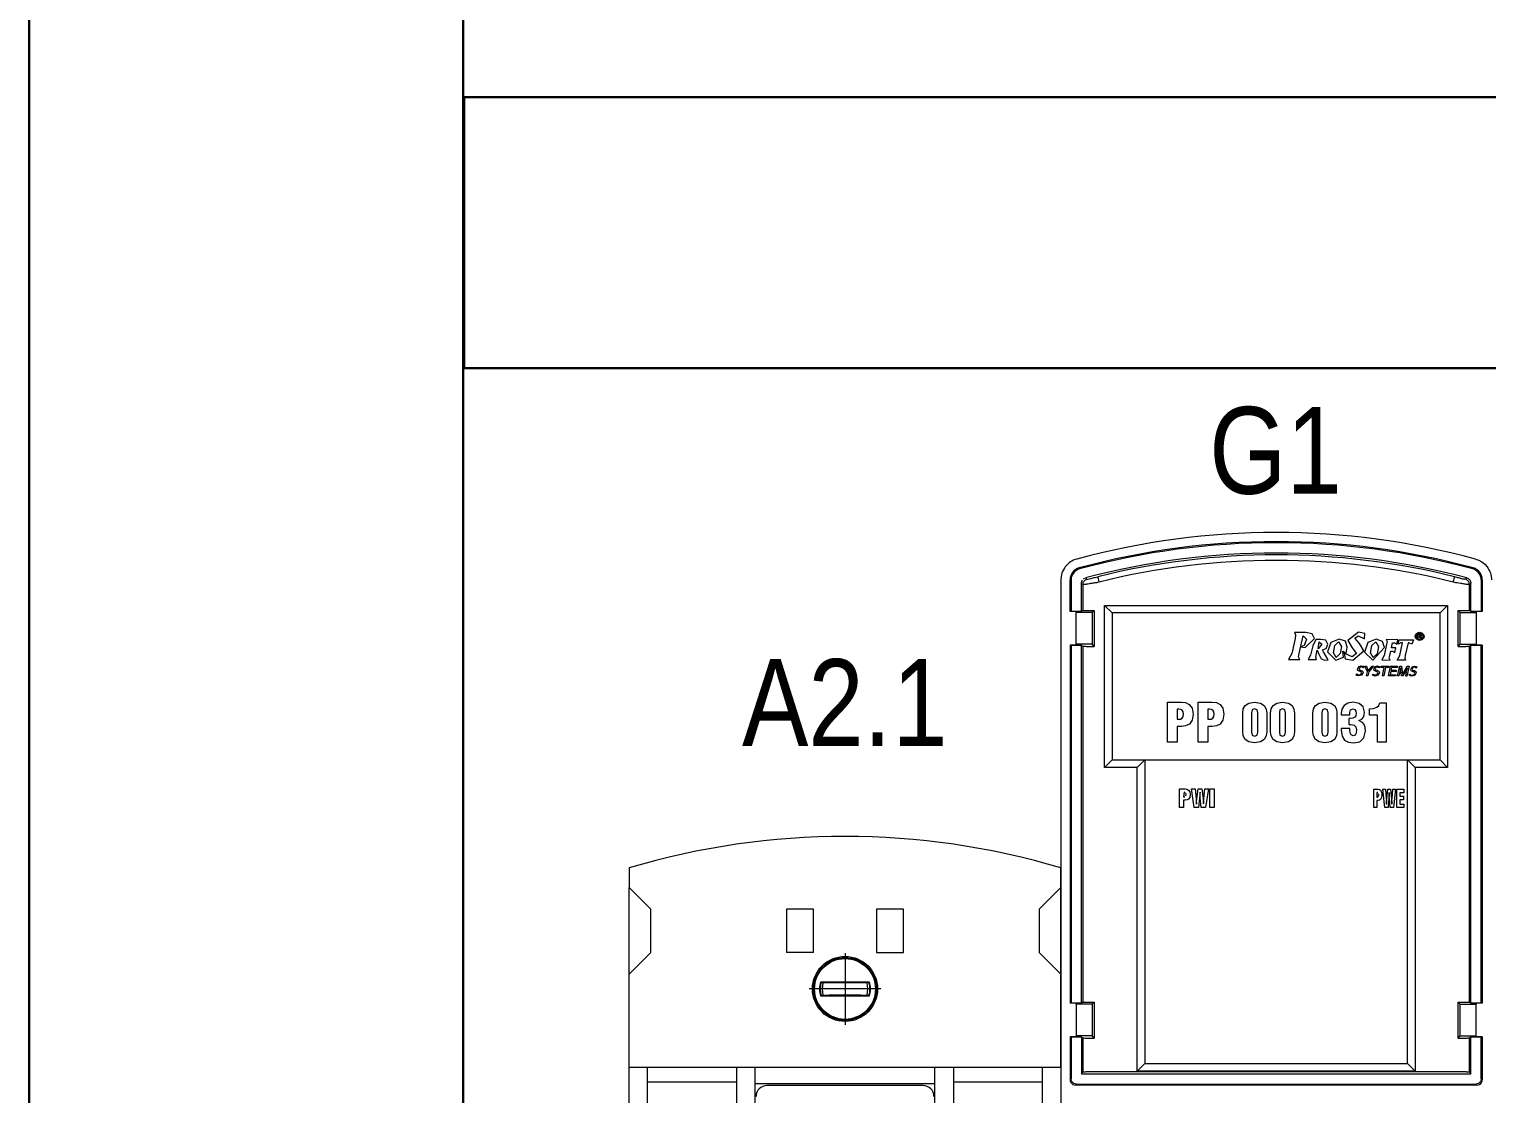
# Model space of a CAD drawing. Header units: millimetres. Extents: x -6000 to 26000, y -6000 to 26000.
# Drawn here: x 78.11 to 96.8, y -2318.07 to -2304.42 of the extents above; entities that cross this region are included whole.
import ezdxf

# ---------------------------------------------------------------- set-up
doc = ezdxf.new("R2010")
doc.units = ezdxf.units.MM
doc.header["$MEASUREMENT"] = 0
doc.linetypes.add('DOT_CENTER', pattern=[14, 12, -1, 0, -1])
for name, color, linetype, lineweight in [('Чертеж и Рисунок_Ном._пера__1', 7, 'Continuous', 15), ('Чертеж и Рисунок_Ном._пера__2', 8, 'Continuous', 15), ('Чертеж и Рисунок_Ном._пера__21', 7, 'Continuous', 30), ('Чертеж и Рисунок_Ном._пера__7', 7, 'Continuous', 15)]:
    doc.layers.add(name, color=color, linetype=linetype, lineweight=lineweight)
doc.styles.add('СГЕНЕРИР_СТИЛЬ_1', font='ARIALN.TTF')

msp = doc.modelspace()

# ---------------------------------------------------------------- linework, layer by layer
at = {"layer": 'Чертеж и Рисунок_Ном._пера__1', "color": 7, "linetype": 'Continuous', "lineweight": 15, "flags": 128}
for points in [[(94.56, -2312.169), (94.481, -2312.153), (94.334, -2312.152), (94.348, -2312.185), (94.341, -2312.229), (94.298, -2312.423), (94.257, -2312.499), (94.401, -2312.499), (94.386, -2312.467), (94.393, -2312.423), (94.443, -2312.194)], [(94.417, -2312.336), (94.469, -2312.347), (94.591, -2312.232), (94.56, -2312.169)], [(94.443, -2312.194), (94.489, -2312.238), (94.46, -2312.32)], [(94.736, -2312.251), (94.67, -2312.241), (94.608, -2312.241), (94.569, -2312.323), (94.541, -2312.443), (94.511, -2312.501), (94.617, -2312.501), (94.606, -2312.475), (94.611, -2312.444), (94.625, -2312.38), (94.644, -2312.43), (94.676, -2312.49)], [(94.74, -2312.358), (94.762, -2312.302), (94.736, -2312.251)], [(94.8, -2312.28), (94.757, -2312.402), (94.862, -2312.508), (94.964, -2312.468), (94.956, -2312.393)], [(94.986, -2312.266), (94.908, -2312.237), (94.8, -2312.28)], [(94.851, -2312.318), (94.899, -2312.272)], [(94.899, -2312.272), (94.935, -2312.331), (94.919, -2312.424)], [(94.956, -2312.393), (94.997, -2312.419), (95.011, -2312.342), (94.986, -2312.266)], [(95.237, -2312.167), (95.154, -2312.15), (95.016, -2312.257), (95.074, -2312.352)], [(95.167, -2312.296), (95.108, -2312.226), (95.15, -2312.196)], [(95.15, -2312.196), (95.233, -2312.236), (95.237, -2312.167)], [(95.276, -2312.282), (95.233, -2312.404), (95.337, -2312.51), (95.487, -2312.345), (95.462, -2312.268)], [(95.383, -2312.24), (95.276, -2312.282)], [(95.327, -2312.32), (95.375, -2312.274)], [(95.375, -2312.274), (95.411, -2312.333), (95.394, -2312.426)], [(95.462, -2312.268), (95.383, -2312.24)], [(95.89, -2312.229), (95.883, -2312.203), (95.89, -2312.176)], [(95.89, -2312.229), (95.883, -2312.203), (95.89, -2312.176)], [(95.89, -2312.176), (95.911, -2312.157)], [(95.89, -2312.176), (95.911, -2312.157)], [(95.911, -2312.248), (95.89, -2312.229)], [(95.911, -2312.248), (95.89, -2312.229)], [(95.9, -2312.181), (95.894, -2312.203), (95.9, -2312.224), (95.917, -2312.24)], [(95.9, -2312.181), (95.894, -2312.203), (95.9, -2312.224), (95.917, -2312.24)], [(95.916, -2312.166), (95.9, -2312.181)], [(95.916, -2312.166), (95.9, -2312.181)], [(95.911, -2312.157), (95.939, -2312.15)], [(95.911, -2312.157), (95.939, -2312.15)], [(95.939, -2312.255), (95.911, -2312.248)], [(95.939, -2312.255), (95.911, -2312.248)], [(95.913, -2312.231), (95.913, -2312.175), (95.925, -2312.175), (95.945, -2312.175), (95.96, -2312.183)], [(95.913, -2312.231), (95.913, -2312.175), (95.925, -2312.175), (95.945, -2312.175), (95.96, -2312.183)], [(95.939, -2312.212), (95.929, -2312.208), (95.925, -2312.231), (95.913, -2312.231)], [(95.939, -2312.212), (95.929, -2312.208), (95.925, -2312.231), (95.913, -2312.231)], [(95.939, -2312.161), (95.916, -2312.166)], [(95.939, -2312.161), (95.916, -2312.166)], [(95.917, -2312.24), (95.939, -2312.245)], [(95.917, -2312.24), (95.939, -2312.245)], [(95.944, -2312.185), (95.93, -2312.184), (95.925, -2312.199)], [(95.944, -2312.185), (95.93, -2312.184), (95.925, -2312.199)], [(95.925, -2312.199), (95.94, -2312.199)], [(95.925, -2312.199), (95.94, -2312.199)], [(95.939, -2312.15), (95.967, -2312.157)], [(95.939, -2312.15), (95.967, -2312.157)], [(95.961, -2312.166), (95.939, -2312.161)], [(95.961, -2312.166), (95.939, -2312.161)], [(95.939, -2312.245), (95.962, -2312.24)], [(95.939, -2312.245), (95.962, -2312.24)], [(95.967, -2312.249), (95.939, -2312.255)], [(95.967, -2312.249), (95.939, -2312.255)], [(95.948, -2312.196), (95.944, -2312.185)], [(95.948, -2312.196), (95.944, -2312.185)], [(95.957, -2312.202), (95.946, -2312.206)], [(95.957, -2312.202), (95.946, -2312.206)], [(95.96, -2312.183), (95.957, -2312.202)], [(95.96, -2312.183), (95.957, -2312.202)], [(95.978, -2312.182), (95.961, -2312.166)], [(95.978, -2312.182), (95.961, -2312.166)], [(95.962, -2312.24), (95.978, -2312.224), (95.984, -2312.203), (95.978, -2312.182)], [(95.962, -2312.24), (95.978, -2312.224), (95.984, -2312.203), (95.978, -2312.182)], [(95.967, -2312.157), (95.988, -2312.177)], [(95.967, -2312.157), (95.988, -2312.177)], [(95.988, -2312.229), (95.967, -2312.249)], [(95.988, -2312.229), (95.967, -2312.249)], [(95.988, -2312.177), (95.995, -2312.203), (95.988, -2312.229)], [(95.988, -2312.177), (95.995, -2312.203), (95.988, -2312.229)], [(94.46, -2312.32), (94.417, -2312.336)], [(94.708, -2312.403), (94.694, -2312.374), (94.74, -2312.358)], [(94.766, -2312.502), (94.708, -2312.403)], [(94.919, -2312.424), (94.869, -2312.473), (94.833, -2312.414), (94.851, -2312.318)], [(95.074, -2312.352), (95.128, -2312.422), (95.075, -2312.464), (94.972, -2312.419), (94.982, -2312.49), (95.082, -2312.51), (95.223, -2312.389), (95.167, -2312.296)], [(95.344, -2312.475), (95.309, -2312.416), (95.327, -2312.32)], [(95.394, -2312.426), (95.344, -2312.475)], [(94.676, -2312.49), (94.722, -2312.507)], [(94.722, -2312.507), (94.766, -2312.502)], [(95.189, -2312.659), (95.175, -2312.653), (95.148, -2312.64), (95.142, -2312.623), (95.16, -2312.589)], [(95.16, -2312.589), (95.19, -2312.581)], [(95.171, -2312.601), (95.161, -2312.618), (95.165, -2312.629)], [(95.165, -2312.629), (95.179, -2312.635), (95.191, -2312.639), (95.207, -2312.648), (95.214, -2312.667), (95.195, -2312.701)], [(95.203, -2312.599), (95.188, -2312.595), (95.171, -2312.601)], [(95.185, -2312.69), (95.194, -2312.67), (95.189, -2312.659)], [(95.19, -2312.581), (95.213, -2312.587)], [(95.213, -2312.587), (95.224, -2312.596), (95.213, -2312.607), (95.203, -2312.599)], [(95.398, -2312.66), (95.383, -2312.654), (95.357, -2312.641), (95.351, -2312.624), (95.368, -2312.59)], [(95.368, -2312.59), (95.398, -2312.582), (95.421, -2312.588), (95.433, -2312.597), (95.422, -2312.608), (95.412, -2312.6)], [(95.379, -2312.602), (95.37, -2312.619), (95.374, -2312.63)], [(95.374, -2312.63), (95.388, -2312.636), (95.399, -2312.64), (95.416, -2312.649)], [(95.412, -2312.6), (95.397, -2312.596), (95.379, -2312.602)], [(95.394, -2312.691), (95.403, -2312.672), (95.398, -2312.66)], [(95.416, -2312.649), (95.423, -2312.668), (95.404, -2312.702)], [(95.83, -2312.643), (95.825, -2312.626), (95.842, -2312.592)], [(95.871, -2312.663), (95.857, -2312.657), (95.83, -2312.643)], [(95.842, -2312.592), (95.872, -2312.584), (95.895, -2312.59)], [(95.853, -2312.604), (95.844, -2312.622), (95.848, -2312.632)], [(95.848, -2312.632), (95.861, -2312.639), (95.873, -2312.642), (95.89, -2312.652)], [(95.871, -2312.599), (95.853, -2312.604)], [(95.868, -2312.693), (95.877, -2312.674), (95.871, -2312.663)], [(95.886, -2312.603), (95.871, -2312.599)], [(95.89, -2312.652), (95.896, -2312.67), (95.878, -2312.704)], [(95.895, -2312.59), (95.906, -2312.599), (95.896, -2312.61), (95.886, -2312.603)], [(95.134, -2312.705), (95.121, -2312.696), (95.132, -2312.685)], [(95.132, -2312.685), (95.145, -2312.693)], [(95.195, -2312.701), (95.16, -2312.711), (95.134, -2312.705)], [(95.145, -2312.693), (95.163, -2312.697)], [(95.163, -2312.697), (95.185, -2312.69)], [(95.343, -2312.706), (95.33, -2312.697), (95.341, -2312.686)], [(95.341, -2312.686), (95.354, -2312.694)], [(95.404, -2312.702), (95.368, -2312.712), (95.343, -2312.706)], [(95.354, -2312.694), (95.372, -2312.698)], [(95.372, -2312.698), (95.394, -2312.691)], [(95.842, -2312.714), (95.816, -2312.708), (95.803, -2312.7), (95.815, -2312.688)], [(95.815, -2312.688), (95.827, -2312.697)], [(95.827, -2312.697), (95.846, -2312.701)], [(95.878, -2312.704), (95.842, -2312.714)], [(95.846, -2312.701), (95.868, -2312.693)]]:
    msp.add_lwpolyline(points, dxfattribs=at)
for points in [[(94.637, -2312.364), (94.649, -2312.275), (94.686, -2312.302)], [(95.659, -2312.246), (95.511, -2312.245), (95.521, -2312.27), (95.516, -2312.303), (95.484, -2312.448), (95.453, -2312.505), (95.561, -2312.506), (95.55, -2312.481), (95.555, -2312.449), (95.568, -2312.391), (95.595, -2312.391), (95.619, -2312.409), (95.632, -2312.349), (95.6, -2312.352), (95.576, -2312.352), (95.592, -2312.284), (95.618, -2312.284), (95.646, -2312.301)], [(95.862, -2312.247), (95.837, -2312.302), (95.801, -2312.285), (95.79, -2312.285), (95.754, -2312.45), (95.749, -2312.482), (95.759, -2312.507), (95.652, -2312.506), (95.683, -2312.449), (95.719, -2312.285), (95.698, -2312.285), (95.662, -2312.301), (95.675, -2312.246)], [(95.946, -2312.206), (95.954, -2312.213), (95.965, -2312.231), (95.95, -2312.231), (95.945, -2312.222)], [(95.946, -2312.206), (95.954, -2312.213), (95.965, -2312.231), (95.95, -2312.231), (95.945, -2312.222)], [(95.257, -2312.584), (95.28, -2312.644), (95.329, -2312.584), (95.349, -2312.584), (95.286, -2312.659), (95.275, -2312.709), (95.258, -2312.709), (95.269, -2312.659), (95.237, -2312.584)], [(95.478, -2312.71), (95.462, -2312.71), (95.485, -2312.6), (95.443, -2312.6), (95.446, -2312.585), (95.547, -2312.585), (95.544, -2312.6), (95.502, -2312.6)], [(95.631, -2312.711), (95.539, -2312.711), (95.566, -2312.585), (95.657, -2312.586), (95.654, -2312.601), (95.579, -2312.601), (95.571, -2312.637), (95.64, -2312.638), (95.637, -2312.653), (95.568, -2312.652), (95.559, -2312.696), (95.635, -2312.696)], [(95.707, -2312.586), (95.72, -2312.692), (95.779, -2312.587), (95.803, -2312.587), (95.776, -2312.712), (95.76, -2312.712), (95.775, -2312.638), (95.783, -2312.607), (95.725, -2312.711), (95.708, -2312.711), (95.695, -2312.606), (95.688, -2312.637), (95.673, -2312.711), (95.656, -2312.711), (95.683, -2312.586)]]:
    msp.add_lwpolyline(points, close=True, dxfattribs=at)
at = {"layer": 'Чертеж и Рисунок_Ном._пера__2', "color": 8, "linetype": 'DOT_CENTER', "lineweight": 15}
for p, q in [((88.569, -2316.265), (88.569, -2317.183)), ((89.028, -2316.724), (88.11, -2316.724))]:
    msp.add_line(p, q, dxfattribs=at)
at = {"layer": 'Чертеж и Рисунок_Ном._пера__2', "color": 8, "linetype": 'Continuous', "lineweight": 15}
msp.add_circle((88.569, -2316.724), 0.39, dxfattribs=at)
for radius, start, end in [(0.319, 165.6045, 194.3955), (0.293, 164.6084, 195.3916), (0.293, 344.6084, 15.3916), (0.319, 345.6045, 14.3955)]:
    msp.add_arc((88.569, -2316.724), radius, start, end, dxfattribs=at)
at = {"layer": 'Чертеж и Рисунок_Ном._пера__21', "color": 7, "linetype": 'Continuous', "lineweight": 30}
for p, q in [((78.105, -2378.37), (78.105, -2265.604)), ((83.67, -2265.604), (83.67, -2378.37)), ((83.685, -2305.287), (154.569, -2305.289)), ((83.685, -2308.765), (83.685, -2305.287)), ((154.569, -2308.765), (83.685, -2308.765))]:
    msp.add_line(p, q, dxfattribs=at)
at = {"layer": 'Чертеж и Рисунок_Ном._пера__7', "color": 7, "linetype": 'Continuous', "lineweight": 15}
for p, q in [((91.573, -2311.325), (91.577, -2311.338)), ((96.624, -2311.325), (96.62, -2311.338)), ((91.337, -2311.479), (91.337, -2318.076)), ((91.455, -2311.885), (91.455, -2311.48)), ((91.469, -2311.48), (91.455, -2311.48)), ((91.469, -2311.48), (91.469, -2311.883)), ((91.602, -2311.883), (91.602, -2311.521)), ((91.621, -2311.536), (91.621, -2311.873)), ((96.577, -2311.873), (96.577, -2311.536)), ((96.596, -2311.883), (96.596, -2311.521)), ((96.728, -2311.48), (96.728, -2311.883)), ((96.728, -2311.48), (96.742, -2311.48)), ((96.742, -2311.48), (96.742, -2311.885)), ((91.469, -2311.883), (91.455, -2311.885)), ((91.532, -2311.885), (91.455, -2311.885)), ((91.602, -2311.883), (91.469, -2311.883)), ((91.532, -2311.898), (91.532, -2311.885)), ((91.738, -2311.898), (91.532, -2311.898)), ((91.532, -2312.304), (91.532, -2311.898)), ((91.621, -2311.873), (91.602, -2311.883)), ((91.738, -2311.898), (91.766, -2311.87)), ((91.738, -2311.898), (91.738, -2312.304)), ((91.766, -2311.87), (91.766, -2312.332)), ((91.899, -2311.807), (96.298, -2311.807)), ((91.899, -2311.807), (91.995, -2311.903)), ((91.899, -2313.883), (91.899, -2311.807)), ((96.202, -2311.903), (91.995, -2311.903)), ((91.995, -2311.903), (91.995, -2313.787)), ((96.202, -2311.903), (96.298, -2311.807)), ((96.202, -2313.787), (96.202, -2311.903)), ((96.298, -2311.807), (96.298, -2313.883)), ((96.432, -2312.332), (96.432, -2311.87)), ((96.432, -2311.87), (96.46, -2311.898)), ((96.46, -2311.898), (96.665, -2311.898)), ((96.46, -2312.304), (96.46, -2311.898)), ((96.596, -2311.883), (96.577, -2311.873)), ((96.728, -2311.883), (96.596, -2311.883)), ((96.665, -2311.885), (96.665, -2311.898)), ((96.742, -2311.885), (96.665, -2311.885)), ((96.665, -2311.898), (96.665, -2312.304)), ((96.742, -2311.885), (96.728, -2311.883)), ((91.455, -2312.316), (91.455, -2316.908)), ((91.469, -2312.319), (91.455, -2312.316)), ((91.532, -2312.316), (91.455, -2312.316)), ((91.602, -2312.319), (91.469, -2312.319)), ((91.469, -2312.319), (91.469, -2316.905)), ((91.738, -2312.304), (91.532, -2312.304)), ((91.532, -2312.304), (91.532, -2312.316)), ((91.602, -2312.319), (91.621, -2312.329)), ((91.602, -2316.905), (91.602, -2312.319)), ((91.621, -2312.329), (91.621, -2316.895)), ((91.766, -2312.332), (91.738, -2312.304)), ((96.432, -2312.332), (96.46, -2312.304)), ((96.46, -2312.304), (96.665, -2312.304)), ((96.596, -2312.319), (96.577, -2312.329)), ((96.577, -2316.895), (96.577, -2312.329)), ((96.728, -2312.319), (96.596, -2312.319)), ((96.596, -2316.905), (96.596, -2312.319)), ((96.665, -2312.316), (96.665, -2312.304)), ((96.742, -2312.316), (96.665, -2312.316)), ((96.742, -2312.316), (96.728, -2312.319)), ((96.728, -2316.905), (96.728, -2312.319)), ((96.742, -2312.316), (96.742, -2316.908)), ((91.899, -2313.883), (91.995, -2313.787)), ((91.995, -2313.787), (92.413, -2313.787)), ((92.316, -2313.883), (92.413, -2313.787)), ((92.413, -2313.787), (92.413, -2317.682)), ((92.413, -2313.787), (95.785, -2313.787)), ((95.785, -2313.787), (96.202, -2313.787)), ((95.785, -2313.787), (95.881, -2313.883)), ((95.785, -2317.682), (95.785, -2313.787)), ((96.202, -2313.787), (96.298, -2313.883)), ((92.316, -2313.883), (91.899, -2313.883)), ((92.316, -2317.779), (92.316, -2313.883)), ((96.298, -2313.883), (95.881, -2313.883)), ((95.881, -2313.883), (95.881, -2317.779)), ((85.8, -2315.171), (85.8, -2315.423)), ((91.337, -2315.423), (91.337, -2315.171)), ((85.8, -2315.423), (86.079, -2315.701)), ((85.8, -2316.536), (85.8, -2315.423)), ((91.059, -2315.701), (91.337, -2315.423)), ((91.337, -2316.536), (91.337, -2315.423)), ((86.079, -2316.258), (86.079, -2315.701)), ((87.818, -2315.701), (87.818, -2316.258)), ((88.165, -2315.701), (87.818, -2315.701)), ((88.165, -2316.258), (88.165, -2315.701)), ((88.972, -2315.701), (88.972, -2316.258)), ((89.32, -2315.701), (88.972, -2315.701)), ((89.32, -2316.258), (89.32, -2315.701)), ((91.059, -2315.701), (91.059, -2316.258)), ((85.8, -2316.536), (86.079, -2316.258)), ((88.165, -2316.258), (87.818, -2316.258)), ((88.972, -2316.258), (89.32, -2316.258)), ((91.059, -2316.258), (91.337, -2316.536)), ((85.8, -2317.725), (85.8, -2316.536)), ((91.337, -2317.725), (91.337, -2316.536)), ((88.884, -2316.636), (88.254, -2316.636)), ((88.254, -2316.811), (88.884, -2316.811)), ((91.469, -2316.905), (91.455, -2316.908)), ((91.532, -2316.908), (91.455, -2316.908)), ((91.602, -2316.905), (91.469, -2316.905)), ((91.532, -2316.92), (91.532, -2316.908)), ((91.738, -2316.92), (91.532, -2316.92)), ((91.532, -2316.92), (91.532, -2317.326)), ((91.621, -2316.895), (91.602, -2316.905)), ((91.738, -2316.92), (91.766, -2316.892)), ((91.738, -2316.92), (91.738, -2317.326)), ((91.766, -2316.892), (91.766, -2317.354)), ((96.432, -2316.892), (96.46, -2316.92)), ((96.432, -2317.354), (96.432, -2316.892)), ((96.46, -2317.326), (96.46, -2316.92)), ((96.46, -2316.92), (96.665, -2316.92)), ((96.596, -2316.905), (96.577, -2316.895)), ((96.728, -2316.905), (96.596, -2316.905)), ((96.665, -2316.908), (96.665, -2316.92)), ((96.742, -2316.908), (96.665, -2316.908)), ((96.665, -2317.326), (96.665, -2316.92)), ((96.742, -2316.908), (96.728, -2316.905)), ((91.455, -2317.338), (91.455, -2317.888)), ((91.532, -2317.338), (91.455, -2317.338)), ((91.469, -2317.341), (91.455, -2317.338)), ((91.738, -2317.326), (91.532, -2317.326)), ((91.532, -2317.326), (91.532, -2317.338)), ((91.766, -2317.354), (91.738, -2317.326)), ((96.432, -2317.354), (96.46, -2317.326)), ((96.46, -2317.326), (96.665, -2317.326)), ((96.665, -2317.338), (96.665, -2317.326)), ((96.742, -2317.338), (96.665, -2317.338)), ((96.742, -2317.338), (96.728, -2317.341)), ((96.742, -2317.338), (96.742, -2317.888)), ((91.602, -2317.341), (91.469, -2317.341)), ((91.469, -2317.341), (91.469, -2317.875)), ((91.602, -2317.341), (91.621, -2317.351)), ((91.602, -2317.341), (91.602, -2317.812)), ((91.621, -2317.351), (91.621, -2317.792)), ((96.596, -2317.341), (96.577, -2317.351)), ((96.577, -2317.792), (96.577, -2317.351)), ((96.728, -2317.341), (96.596, -2317.341)), ((96.596, -2317.812), (96.596, -2317.341)), ((96.728, -2317.875), (96.728, -2317.341)), ((92.316, -2317.779), (92.413, -2317.682)), ((92.413, -2317.682), (95.785, -2317.682)), ((95.785, -2317.682), (95.881, -2317.779)), ((85.8, -2319.93), (85.8, -2317.725)), ((85.8, -2317.725), (86.037, -2317.725)), ((86.037, -2317.725), (87.178, -2317.725)), ((86.037, -2317.918), (86.037, -2317.725)), ((87.178, -2317.725), (87.414, -2317.725)), ((87.178, -2317.725), (87.178, -2317.918)), ((87.414, -2317.725), (89.723, -2317.725)), ((87.414, -2317.725), (87.414, -2317.937)), ((89.723, -2317.725), (89.96, -2317.725)), ((89.723, -2317.937), (89.723, -2317.725)), ((89.96, -2317.725), (91.101, -2317.725)), ((89.96, -2317.725), (89.96, -2317.918)), ((91.101, -2317.918), (91.101, -2317.725)), ((91.101, -2317.725), (91.337, -2317.725)), ((91.337, -2317.725), (91.337, -2319.93)), ((91.455, -2317.888), (91.469, -2317.875)), ((91.602, -2317.812), (91.621, -2317.792)), ((91.602, -2317.812), (96.596, -2317.812)), ((96.368, -2317.785), (91.829, -2317.785)), ((95.881, -2317.779), (92.316, -2317.779)), ((96.577, -2317.792), (96.596, -2317.812)), ((96.742, -2317.888), (96.728, -2317.875)), ((86.037, -2319.93), (86.037, -2317.918)), ((87.178, -2317.918), (86.037, -2317.918)), ((87.178, -2317.918), (87.178, -2319.93)), ((87.414, -2317.937), (89.723, -2317.937)), ((87.414, -2317.937), (87.414, -2318.212)), ((89.57, -2317.962), (87.567, -2317.962)), ((89.723, -2318.212), (89.723, -2317.937)), ((89.96, -2317.918), (89.96, -2319.93)), ((91.101, -2317.918), (89.96, -2317.918)), ((91.101, -2319.93), (91.101, -2317.918)), ((91.525, -2317.958), (91.538, -2317.944)), ((96.673, -2317.958), (91.525, -2317.958)), ((91.538, -2317.944), (96.659, -2317.944)), ((96.673, -2317.958), (96.659, -2317.944))]:
    msp.add_line(p, q, dxfattribs=at)
at = {"layer": 'Чертеж и Рисунок_Ном._пера__7', "color": 7, "linetype": 'Continuous', "lineweight": 15, "flags": 128}
for points in [[(91.542, -2311.211), (91.521, -2311.218), (91.5, -2311.227), (91.479, -2311.237), (91.46, -2311.249), (91.443, -2311.261), (91.425, -2311.277), (91.409, -2311.293), (91.394, -2311.311), (91.382, -2311.328), (91.37, -2311.349), (91.359, -2311.371), (91.352, -2311.39), (91.341, -2311.434), (91.337, -2311.479)], [(96.655, -2311.211), (96.698, -2311.227), (96.737, -2311.249), (96.773, -2311.277), (96.803, -2311.311), (96.817, -2311.331), (96.828, -2311.349), (96.838, -2311.371), (96.846, -2311.39), (96.852, -2311.412), (96.856, -2311.435), (96.859, -2311.458), (96.86, -2311.479)], [(91.602, -2311.521), (91.602, -2311.51), (91.605, -2311.499), (91.61, -2311.488), (91.616, -2311.479)], [(91.621, -2311.536), (91.622, -2311.525), (91.624, -2311.514), (91.629, -2311.504), (91.635, -2311.494), (91.643, -2311.485), (91.652, -2311.478), (91.662, -2311.472), (91.672, -2311.469)], [(91.621, -2311.536), (91.633, -2311.535), (91.649, -2311.533), (91.66, -2311.532), (91.672, -2311.53), (91.685, -2311.528), (91.701, -2311.526), (91.711, -2311.524), (91.723, -2311.522), (91.737, -2311.52), (91.752, -2311.518), (91.766, -2311.516), (91.779, -2311.514), (91.791, -2311.512), (91.803, -2311.51), (91.813, -2311.508), (91.829, -2311.505)], [(91.628, -2311.467), (91.637, -2311.461), (91.647, -2311.456)], [(91.672, -2311.469), (91.663, -2311.462), (91.653, -2311.454)], [(91.672, -2311.469), (91.685, -2311.468), (91.699, -2311.465), (91.716, -2311.461), (91.727, -2311.459), (91.741, -2311.455), (91.761, -2311.45), (91.778, -2311.446), (91.795, -2311.442), (91.813, -2311.438)], [(91.816, -2311.454), (91.814, -2311.443)], [(91.829, -2311.505), (91.826, -2311.493), (91.823, -2311.481), (91.819, -2311.465), (91.816, -2311.454)], [(96.381, -2311.454), (96.378, -2311.465), (96.374, -2311.481), (96.371, -2311.493), (96.368, -2311.505)], [(96.368, -2311.505), (96.384, -2311.508), (96.398, -2311.51), (96.411, -2311.512), (96.422, -2311.514), (96.44, -2311.517), (96.461, -2311.52), (96.474, -2311.522), (96.486, -2311.524), (96.496, -2311.526), (96.512, -2311.528), (96.525, -2311.53), (96.537, -2311.532), (96.548, -2311.533), (96.564, -2311.535), (96.576, -2311.536)], [(96.385, -2311.438), (96.382, -2311.45)], [(96.385, -2311.438), (96.398, -2311.441), (96.416, -2311.445), (96.426, -2311.448), (96.437, -2311.45), (96.449, -2311.453), (96.459, -2311.456), (96.476, -2311.46), (96.49, -2311.463), (96.506, -2311.466), (96.516, -2311.468)], [(96.544, -2311.454), (96.535, -2311.462), (96.525, -2311.469)], [(96.577, -2311.536), (96.576, -2311.525), (96.573, -2311.514), (96.569, -2311.504), (96.562, -2311.494), (96.554, -2311.485), (96.545, -2311.478), (96.535, -2311.472), (96.525, -2311.469)], [(96.544, -2311.454), (96.555, -2311.458), (96.565, -2311.463), (96.574, -2311.471), (96.581, -2311.479), (96.588, -2311.489), (96.592, -2311.499), (96.595, -2311.51), (96.596, -2311.521)], [(91.621, -2311.873), (91.633, -2311.872), (91.651, -2311.871), (91.663, -2311.871), (91.677, -2311.871), (91.692, -2311.871), (91.709, -2311.87), (91.736, -2311.87), (91.766, -2311.87)], [(96.432, -2311.87), (96.461, -2311.87), (96.489, -2311.87), (96.505, -2311.871), (96.521, -2311.871), (96.534, -2311.871), (96.546, -2311.871), (96.557, -2311.872), (96.571, -2311.872)], [(91.621, -2312.329), (91.633, -2312.33), (91.651, -2312.33), (91.663, -2312.331), (91.677, -2312.331), (91.692, -2312.331), (91.709, -2312.331), (91.736, -2312.332), (91.766, -2312.332)], [(96.432, -2312.332), (96.461, -2312.332), (96.489, -2312.331), (96.505, -2312.331), (96.521, -2312.331), (96.534, -2312.331), (96.546, -2312.33), (96.557, -2312.33), (96.571, -2312.329)], [(92.829, -2313.558), (92.705, -2313.558), (92.705, -2313.046), (92.884, -2313.046), (92.937, -2313.052)], [(93.02, -2313.122), (93.034, -2313.202), (93.021, -2313.279), (92.986, -2313.327), (92.938, -2313.351), (92.884, -2313.358), (92.829, -2313.358), (92.829, -2313.558)], [(92.893, -2313.15), (92.874, -2313.141), (92.849, -2313.138), (92.829, -2313.138), (92.829, -2313.266)], [(92.906, -2313.232), (92.911, -2313.201), (92.906, -2313.169), (92.893, -2313.15)], [(92.937, -2313.052), (92.985, -2313.075), (93.02, -2313.122)], [(93.223, -2313.558), (93.1, -2313.558), (93.1, -2313.046), (93.279, -2313.046), (93.332, -2313.052)], [(93.415, -2313.122), (93.428, -2313.202), (93.415, -2313.279), (93.38, -2313.327), (93.332, -2313.351), (93.279, -2313.358), (93.223, -2313.358), (93.223, -2313.558)], [(93.287, -2313.15), (93.268, -2313.141), (93.243, -2313.138), (93.223, -2313.138), (93.223, -2313.266)], [(93.3, -2313.232), (93.305, -2313.201), (93.3, -2313.169), (93.287, -2313.15)], [(93.332, -2313.052), (93.38, -2313.075), (93.415, -2313.122)], [(93.67, -2313.186), (93.677, -2313.134), (93.702, -2313.089), (93.748, -2313.058)], [(93.702, -2313.525), (93.677, -2313.48), (93.67, -2313.427), (93.67, -2313.186)], [(93.748, -2313.058), (93.822, -2313.046), (93.899, -2313.058)], [(93.79, -2313.146), (93.783, -2313.184), (93.783, -2313.43), (93.79, -2313.469)], [(93.82, -2313.132), (93.79, -2313.146)], [(93.79, -2313.469), (93.82, -2313.482), (93.854, -2313.469), (93.863, -2313.43), (93.863, -2313.184), (93.854, -2313.146), (93.82, -2313.132)], [(93.899, -2313.058), (93.946, -2313.089), (93.97, -2313.135), (93.977, -2313.186), (93.977, -2313.427), (93.97, -2313.48), (93.946, -2313.525), (93.899, -2313.556)], [(94.027, -2313.186), (94.034, -2313.134), (94.059, -2313.089), (94.106, -2313.058)], [(94.059, -2313.525), (94.034, -2313.48), (94.027, -2313.427), (94.027, -2313.186)], [(94.106, -2313.058), (94.179, -2313.046), (94.256, -2313.058)], [(94.147, -2313.146), (94.141, -2313.184), (94.141, -2313.43), (94.147, -2313.469)], [(94.178, -2313.132), (94.147, -2313.146)], [(94.147, -2313.469), (94.178, -2313.482), (94.212, -2313.469), (94.22, -2313.43), (94.22, -2313.184), (94.212, -2313.146), (94.178, -2313.132)], [(94.256, -2313.058), (94.303, -2313.089), (94.327, -2313.135), (94.334, -2313.186), (94.334, -2313.427), (94.327, -2313.48), (94.303, -2313.525), (94.256, -2313.556)], [(94.571, -2313.186), (94.578, -2313.134), (94.603, -2313.089), (94.65, -2313.058)], [(94.603, -2313.525), (94.578, -2313.48), (94.571, -2313.427), (94.571, -2313.186)], [(94.65, -2313.058), (94.723, -2313.046), (94.8, -2313.058)], [(94.691, -2313.146), (94.685, -2313.184), (94.685, -2313.43), (94.691, -2313.469)], [(94.722, -2313.132), (94.691, -2313.146)], [(94.691, -2313.469), (94.722, -2313.482), (94.756, -2313.469), (94.765, -2313.43), (94.765, -2313.184), (94.756, -2313.146), (94.722, -2313.132)], [(94.8, -2313.058), (94.847, -2313.089), (94.871, -2313.135), (94.878, -2313.186), (94.878, -2313.427), (94.871, -2313.48), (94.847, -2313.525), (94.8, -2313.556)], [(94.943, -2313.138), (94.934, -2313.194), (94.934, -2313.209), (95.043, -2313.209)], [(95.017, -2313.058), (94.97, -2313.091), (94.943, -2313.138)], [(95.087, -2313.046), (95.017, -2313.058)], [(95.043, -2313.209), (95.043, -2313.181), (95.054, -2313.146)], [(95.054, -2313.146), (95.085, -2313.132)], [(95.119, -2313.221), (95.106, -2313.241), (95.083, -2313.251)], [(95.085, -2313.132), (95.107, -2313.14)], [(95.163, -2313.062), (95.087, -2313.046)], [(95.107, -2313.14), (95.12, -2313.16)], [(95.12, -2313.16), (95.123, -2313.186), (95.119, -2313.221)], [(95.214, -2313.106), (95.163, -2313.062)], [(95.229, -2313.209), (95.232, -2313.174), (95.214, -2313.106)], [(95.219, -2313.24), (95.229, -2313.209)], [(95.399, -2313.212), (95.294, -2313.212), (95.294, -2313.133), (95.348, -2313.127)], [(95.348, -2313.127), (95.388, -2313.112), (95.416, -2313.089), (95.43, -2313.056), (95.509, -2313.056), (95.509, -2313.558), (95.399, -2313.558), (95.399, -2313.212)], [(92.829, -2313.266), (92.851, -2313.266), (92.873, -2313.263)], [(92.873, -2313.263), (92.892, -2313.252), (92.906, -2313.232)], [(93.223, -2313.266), (93.245, -2313.266), (93.267, -2313.263)], [(93.267, -2313.263), (93.286, -2313.252), (93.3, -2313.232)], [(95.046, -2313.44), (95.043, -2313.404), (95.043, -2313.385), (94.934, -2313.385), (94.934, -2313.41), (94.945, -2313.482)], [(95.083, -2313.251), (95.048, -2313.254), (95.031, -2313.254), (95.031, -2313.335), (95.056, -2313.335), (95.099, -2313.34)], [(95.099, -2313.34), (95.122, -2313.361)], [(95.122, -2313.361), (95.129, -2313.402)], [(95.129, -2313.402), (95.125, -2313.446)], [(95.16, -2313.282), (95.197, -2313.265)], [(95.204, -2313.306), (95.16, -2313.282)], [(95.197, -2313.265), (95.219, -2313.24)], [(95.228, -2313.335), (95.204, -2313.306)], [(95.24, -2313.372), (95.228, -2313.335)], [(95.243, -2313.418), (95.24, -2313.372)], [(93.899, -2313.556), (93.822, -2313.568), (93.748, -2313.557), (93.702, -2313.525)], [(94.256, -2313.556), (94.179, -2313.568), (94.106, -2313.557), (94.059, -2313.525)], [(94.8, -2313.556), (94.723, -2313.568), (94.65, -2313.557), (94.603, -2313.525)], [(94.945, -2313.482), (94.977, -2313.532)], [(94.977, -2313.532), (95.025, -2313.56)], [(95.025, -2313.56), (95.085, -2313.57)], [(95.06, -2313.467), (95.046, -2313.44)], [(95.085, -2313.478), (95.06, -2313.467)], [(95.112, -2313.47), (95.085, -2313.478)], [(95.085, -2313.57), (95.17, -2313.554)], [(95.125, -2313.446), (95.112, -2313.47)], [(95.17, -2313.554), (95.224, -2313.505)], [(95.224, -2313.505), (95.243, -2313.418)], [(92.909, -2314.396), (92.857, -2314.396), (92.857, -2314.16), (92.933, -2314.16), (92.955, -2314.162), (92.976, -2314.173)], [(93.117, -2314.267), (93.116, -2314.279), (93.103, -2314.396), (93.048, -2314.396), (93.011, -2314.16), (93.062, -2314.16)], [(93.062, -2314.16), (93.072, -2314.283), (93.073, -2314.299)], [(93.08, -2314.294), (93.081, -2314.284), (93.098, -2314.16), (93.146, -2314.16), (93.162, -2314.283), (93.164, -2314.297), (93.165, -2314.315), (93.166, -2314.334)], [(93.168, -2314.317), (93.169, -2314.298), (93.17, -2314.283), (93.183, -2314.16), (93.231, -2314.16), (93.194, -2314.396), (93.137, -2314.396), (93.126, -2314.279), (93.125, -2314.265)], [(92.937, -2314.208), (92.918, -2314.202), (92.909, -2314.261)], [(92.909, -2314.261), (92.928, -2314.26)], [(92.991, -2314.267), (92.976, -2314.289), (92.956, -2314.3), (92.933, -2314.304), (92.909, -2314.304), (92.909, -2314.396)], [(92.942, -2314.246), (92.944, -2314.231), (92.942, -2314.216)], [(92.976, -2314.173), (92.991, -2314.195), (92.996, -2314.232), (92.991, -2314.267)], [(93.073, -2314.299), (93.074, -2314.318), (93.075, -2314.338)], [(93.075, -2314.338), (93.075, -2314.354), (93.077, -2314.331), (93.079, -2314.311)], [(93.079, -2314.311), (93.08, -2314.294)], [(93.119, -2314.248), (93.117, -2314.267)], [(93.122, -2314.222), (93.122, -2314.201), (93.12, -2314.225), (93.119, -2314.248)], [(93.124, -2314.245), (93.122, -2314.222)], [(93.125, -2314.265), (93.124, -2314.245)], [(93.168, -2314.336), (93.168, -2314.317)], [(95.389, -2314.399), (95.35, -2314.399), (95.35, -2314.163), (95.407, -2314.163), (95.423, -2314.166)], [(95.403, -2314.207), (95.389, -2314.206), (95.389, -2314.265)], [(95.389, -2314.265), (95.403, -2314.263)], [(95.424, -2314.304), (95.407, -2314.307), (95.389, -2314.307), (95.389, -2314.399)], [(95.403, -2314.263), (95.413, -2314.249)], [(95.413, -2314.249), (95.415, -2314.235), (95.413, -2314.22)], [(95.423, -2314.166), (95.439, -2314.177), (95.45, -2314.199)], [(95.45, -2314.271), (95.439, -2314.293), (95.424, -2314.304)], [(95.45, -2314.199), (95.454, -2314.235), (95.45, -2314.271)], [(95.55, -2314.248), (95.549, -2314.226), (95.548, -2314.205), (95.547, -2314.228), (95.546, -2314.251), (95.545, -2314.27), (95.544, -2314.283), (95.534, -2314.399), (95.493, -2314.399), (95.465, -2314.163), (95.503, -2314.163)], [(95.503, -2314.163), (95.511, -2314.286), (95.512, -2314.302)], [(95.512, -2314.302), (95.512, -2314.322), (95.513, -2314.342), (95.513, -2314.357), (95.515, -2314.335)], [(95.515, -2314.335), (95.516, -2314.314)], [(95.516, -2314.314), (95.517, -2314.298)], [(95.517, -2314.298), (95.517, -2314.287), (95.531, -2314.163), (95.567, -2314.163), (95.579, -2314.286), (95.58, -2314.301)], [(95.584, -2314.302), (95.585, -2314.286), (95.594, -2314.163), (95.63, -2314.163), (95.603, -2314.399), (95.56, -2314.399), (95.551, -2314.283), (95.55, -2314.269), (95.55, -2314.248)], [(95.58, -2314.301), (95.581, -2314.319), (95.581, -2314.338)], [(95.581, -2314.338), (95.582, -2314.356), (95.583, -2314.339), (95.583, -2314.32)], [(95.583, -2314.32), (95.584, -2314.302)], [(88.286, -2316.646), (88.273, -2316.646), (88.262, -2316.645)], [(88.852, -2316.646), (88.77, -2316.646), (88.71, -2316.647), (88.625, -2316.647), (88.569, -2316.647), (88.512, -2316.647), (88.427, -2316.647), (88.367, -2316.646), (88.286, -2316.646)], [(88.877, -2316.645), (88.865, -2316.646), (88.854, -2316.646)], [(88.26, -2316.803), (88.272, -2316.802), (88.286, -2316.802)], [(88.286, -2316.802), (88.367, -2316.801), (88.427, -2316.801), (88.512, -2316.801), (88.569, -2316.801), (88.625, -2316.801), (88.71, -2316.801), (88.77, -2316.801), (88.852, -2316.802)], [(88.852, -2316.802), (88.864, -2316.802)], [(91.621, -2316.895), (91.633, -2316.894), (91.651, -2316.893), (91.663, -2316.893), (91.677, -2316.893), (91.692, -2316.893), (91.709, -2316.892), (91.736, -2316.892), (91.766, -2316.892)], [(96.432, -2316.892), (96.461, -2316.892), (96.489, -2316.892), (96.505, -2316.893), (96.521, -2316.893), (96.534, -2316.893), (96.546, -2316.893), (96.557, -2316.894), (96.571, -2316.895)], [(91.621, -2317.351), (91.633, -2317.352), (91.651, -2317.353), (91.663, -2317.353), (91.677, -2317.353), (91.692, -2317.353), (91.709, -2317.354), (91.736, -2317.354), (91.766, -2317.354)], [(96.432, -2317.354), (96.461, -2317.354), (96.489, -2317.354), (96.505, -2317.353), (96.521, -2317.353), (96.534, -2317.353), (96.546, -2317.353), (96.557, -2317.352), (96.571, -2317.351)], [(91.455, -2317.888), (91.458, -2317.906), (91.465, -2317.923), (91.476, -2317.937), (91.49, -2317.948), (91.507, -2317.955), (91.525, -2317.958)], [(91.538, -2317.944), (91.52, -2317.942), (91.503, -2317.935), (91.489, -2317.924), (91.478, -2317.91), (91.471, -2317.893), (91.469, -2317.875)], [(91.829, -2317.785), (91.797, -2317.785), (91.766, -2317.786), (91.736, -2317.786), (91.709, -2317.787), (91.684, -2317.787), (91.663, -2317.788), (91.651, -2317.789), (91.641, -2317.79), (91.627, -2317.791)], [(96.577, -2317.792), (96.565, -2317.79), (96.546, -2317.789), (96.534, -2317.788), (96.513, -2317.787), (96.488, -2317.787), (96.461, -2317.786), (96.431, -2317.786), (96.4, -2317.785), (96.368, -2317.785)], [(96.728, -2317.875), (96.726, -2317.893), (96.719, -2317.91), (96.708, -2317.924), (96.694, -2317.935), (96.677, -2317.942), (96.659, -2317.944)], [(96.673, -2317.958), (96.691, -2317.955), (96.707, -2317.948), (96.722, -2317.937), (96.733, -2317.923), (96.74, -2317.906), (96.742, -2317.888)]]:
    msp.add_lwpolyline(points, dxfattribs=at)
for points in [[(93.303, -2314.396), (93.25, -2314.396), (93.25, -2314.16), (93.303, -2314.16)], [(93.166, -2314.334), (93.166, -2314.352)], [(95.645, -2314.163), (95.736, -2314.163), (95.736, -2314.208), (95.684, -2314.208), (95.684, -2314.254), (95.731, -2314.254), (95.731, -2314.299), (95.684, -2314.299), (95.684, -2314.355), (95.736, -2314.355), (95.736, -2314.399), (95.645, -2314.399)]]:
    msp.add_lwpolyline(points, close=True, dxfattribs=at)
at = {"layer": 'Чертеж и Рисунок_Ном._пера__7', "color": 7, "linetype": 'Continuous', "lineweight": 15}
for radius in [0.417, 0.403]:
    msp.add_circle((88.569, -2316.724), radius, dxfattribs=at)
for centre, radius, start, end in [((94.099, -2320.608), 9.738, 74.7798, 105.2202), ((94.099, -2320.608), 9.62, 74.7815, 105.2185), ((94.099, -2320.608), 9.606, 74.7815, 105.2185), ((94.099, -2320.636), 9.502, 75.0855, 104.9145), ((94.099, -2320.636), 9.478, 76.0419, 103.9581), ((91.615, -2311.48), 0.16, 105.2185, 180), ((91.615, -2311.48), 0.147, 105.2185, 180), ((94.099, -2320.636), 9.408, 76.0419, 103.9581), ((96.582, -2311.48), 0.147, 0, 74.7815), ((96.582, -2311.48), 0.16, 0, 74.7815), ((88.569, -2324.507), 9.738, 73.4838, 106.5162), ((88.569, -2316.724), 0.327, 164.4848, 195.5152), ((88.569, -2316.724), 0.327, 344.4848, 15.5152), ((87.567, -2318.101), 0.139, 90, 180), ((89.57, -2318.101), 0.139, 0, 90)]:
    msp.add_arc(centre, radius, start, end, dxfattribs=at)

# ---------------------------------------------------------------- texts
at = {"layer": 'Чертеж и Рисунок_Ном._пера__1', "color": 7, "linetype": 'Continuous', "lineweight": 15, "char_height": 1.11293, "attachment_point": 7, "style": 'СГЕНЕРИР_СТИЛЬ_1'}
for s, insert in [('\\A1;{\\pql;\\fArial Narrow|b0|i0|c204|p34;G1}', (93.24, -2310.39)), ('\\A1;{\\pql;\\fArial Narrow|b0|i0|c204|p34;A2.}', (87.249, -2313.608)), ('\\A1;{\\pql;\\fArial Narrow|b0|i0|c204|p34;1}', (89.176, -2313.608))]:
    msp.add_mtext(s, dxfattribs=dict(at, insert=insert))

doc.saveas('drawing.dxf')
